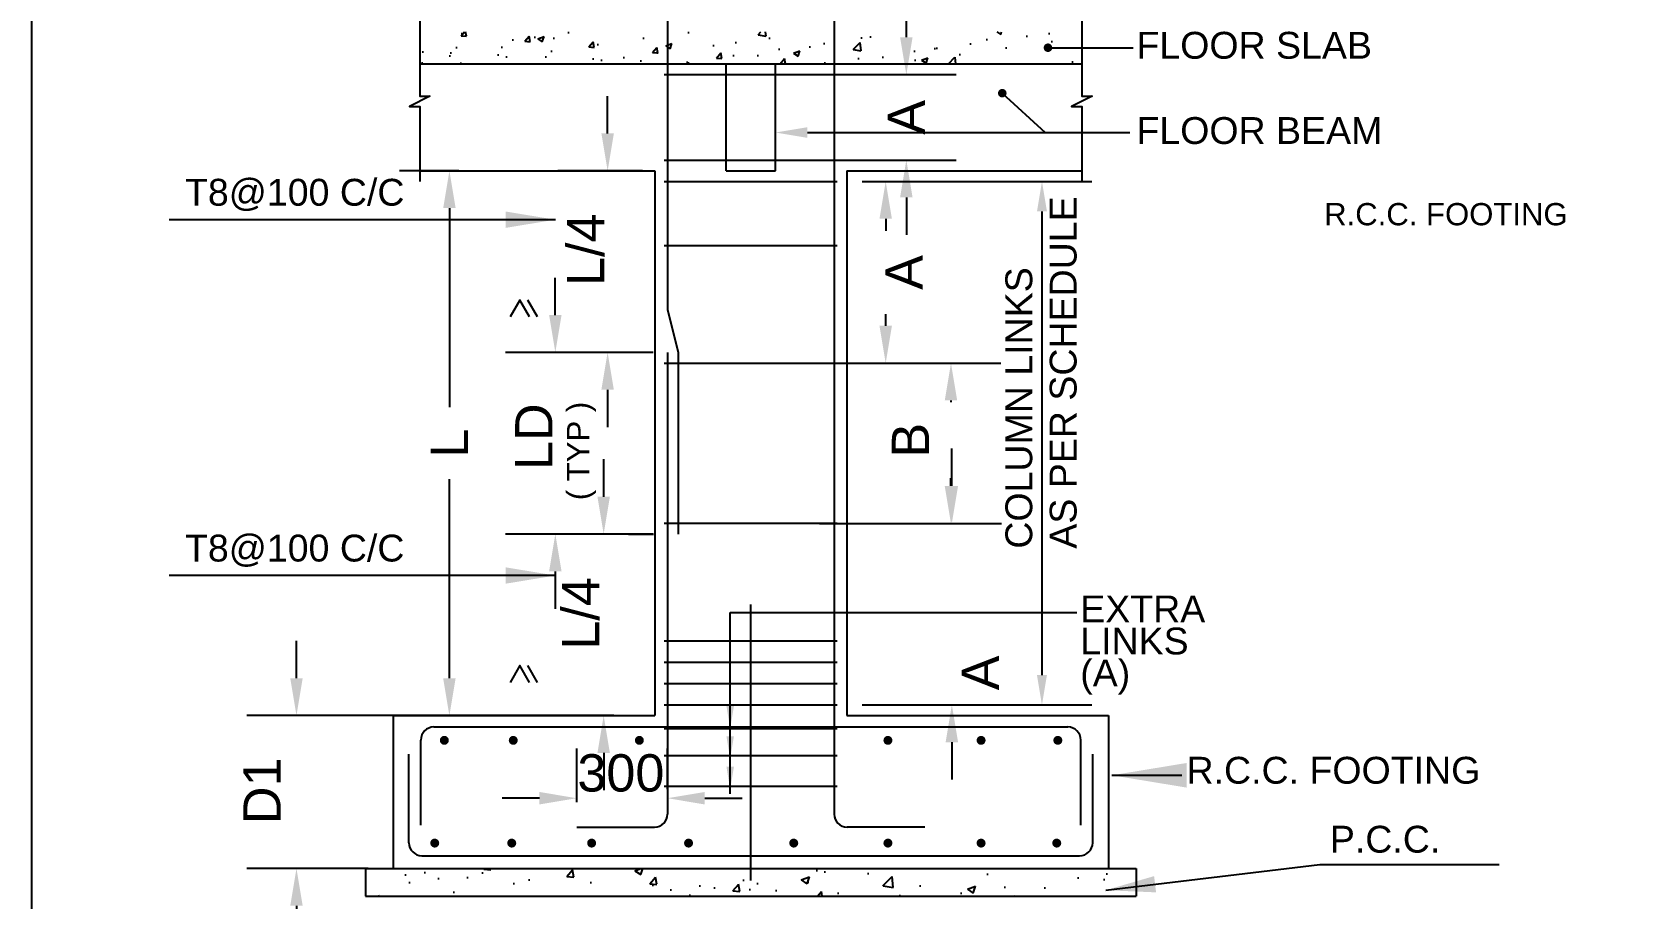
# Model space of a CAD drawing. Header units: metres. Extents: x 1689 to 2066, y 219 to 408.
# Drawn here: x 1780.94 to 1787.34, y 246.47 to 249.95 of the extents above; entities that cross this region are included whole.
import ezdxf
from ezdxf.enums import TextEntityAlignment as Align

# ---------------------------------------------------------------- set-up
doc = ezdxf.new("R2010")
doc.units = ezdxf.units.M
doc.header["$LTSCALE"] = 1.5
doc.linetypes.add('$DDT_AUDIT_GENERATED_(C)', pattern=[0])
for name, color, linetype, lineweight in [('COL', 4, 'Continuous', 25), ('DIM - GRID - STR', 140, 'Continuous', 15), ('FORMAT - STR', 7, 'Continuous', 25)]:
    doc.layers.add(name, color=color, linetype=linetype, lineweight=lineweight)
for name, color, linetype in [('S-CONC-REINF', 2, 'Continuous'), ('S-DIM', 2, 'Continuous'), ('S-HATCH', 1, 'Continuous'), ('S-LINKS', 4, 'Continuous'), ('S-MISC', 2, '$DDT_AUDIT_GENERATED_(C)'), ('S-REINF', 6, 'Continuous'), ('S-TXT', 3, 'Continuous'), ('Text', 31, 'Continuous'), ('TEXT BEAM STR', 60, 'Continuous')]:
    doc.layers.add(name, color=color, linetype=linetype)
doc.styles.add('PRADEEP - STR', font='swissel.ttf')
doc.styles.add('SC-COL1', font='SansSerif')
doc.styles.get("Standard").update_dxf_attribs({"font": 'arial.ttf', "height": 0.2})
doc.dimstyles.new('GRID DIM', dxfattribs={"dimtxt": 0.35, "dimasz": 0.1, "dimexe": 0.1, "dimexo": 0.1, "dimgap": 0.09, "dimtad": 0, "dimdec": 0, "dimlfac": 1000, "dimzin": 0, "dimdsep": 46, "dimtxsty": 'Standard', "dimblk": 'OBLIQUE', "dimcen": 0.09, "dimclrd": 73, "dimclre": 73, "dimclrt": 1, "dimadec": 0, "dimazin": 0, "dimtfac": 1, "dimtdec": 0, "dimtofl": 0, "dimtmove": 1, "dimatfit": 3, "dimfxl": 1.25, "dimtolj": 1, "dimtzin": 0, "dimlwd": -1, "dimlwe": -1, "dimarcsym": 0})
doc.dimstyles.new('ISO-25', dxfattribs={"dimtxt": 0.2, "dimasz": 0.2, "dimexe": 0.2, "dimexo": 0.2, "dimgap": 0.1, "dimtad": 1, "dimdec": 3, "dimdsep": 46, "dimtxsty": 'Standard', "dimblk": 'OBLIQUE', "dimcen": 0.2, "dimclrt": 256, "dimadec": 0, "dimazin": 0, "dimtfac": 1, "dimtdec": 3, "dimtmove": 0, "dimatfit": 3, "dimfxl": 1, "dimarcsym": 0})

# ---------------------------------------------------------------- blocks, each defined once
blk = doc.blocks.new('*D52')
at = {"layer": 'Defpoints', "color": 0, "transparency": 16777216}
for p in [(1783.9999, 249.7772), (1783.9999, 249.4339), (1784.4488, 249.4339)]:
    blk.add_point(p, dxfattribs=at)
at = {"layer": 'DIM - GRID - STR', "color": 2, "linetype": 'ByBlock', "lineweight": -2, "transparency": 16777216}
for p, q in [((1784.4488, 249.9272), (1784.4488, 250.0772)), ((1784.4488, 249.2839), (1784.4488, 249.1339))]:
    blk.add_line(p, q, dxfattribs=at)
at = {"layer": 'DIM - GRID - STR', "color": 1, "linetype": 'ByBlock', "lineweight": -2, "transparency": 16777216}
for p, q in [((1784.0999, 249.7772), (1784.6488, 249.7772)), ((1784.0999, 249.4339), (1784.6488, 249.4339))]:
    blk.add_line(p, q, dxfattribs=at)
at = {"layer": 'DIM - GRID - STR', "color": 2, "transparency": 16777216}
for points in [[(1784.4238, 249.9272), (1784.4738, 249.9272), (1784.4488, 249.7772)], [(1784.4238, 249.2839), (1784.4738, 249.2839), (1784.4488, 249.4339)]]:
    blk.add_solid(points, dxfattribs=at)
at = {"layer": 'DIM - GRID - STR', "color": 3, "transparency": 16777216, "insert": (1784.4488, 249.6056), "char_height": 0.15, "attachment_point": 5, "rotation": 90, "style": 'PRADEEP - STR'}
blk.add_mtext('\\A1;A', dxfattribs=at)
blk = doc.blocks.new('*D53')
at = {"layer": 'Defpoints', "color": 0, "transparency": 16777216}
for p in [(1783.0386, 248.6615), (1783.4892, 248.6615), (1783.5321, 247.932)]:
    blk.add_point(p, dxfattribs=at)
at = {"layer": 'DIM - GRID - STR', "color": 2, "linetype": 'ByBlock', "lineweight": -2, "transparency": 16777216}
for p, q in [((1783.0386, 248.8115), (1783.0386, 248.9615)), ((1783.0386, 247.782), (1783.0386, 247.632))]:
    blk.add_line(p, q, dxfattribs=at)
at = {"layer": 'DIM - GRID - STR', "color": 1, "linetype": 'ByBlock', "lineweight": -2, "transparency": 16777216}
for p, q in [((1783.3892, 248.6615), (1782.8386, 248.6615)), ((1783.4321, 247.932), (1782.8386, 247.932))]:
    blk.add_line(p, q, dxfattribs=at)
at = {"layer": 'DIM - GRID - STR', "color": 2, "transparency": 16777216}
for points in [[(1783.0136, 248.8115), (1783.0636, 248.8115), (1783.0386, 248.6615)], [(1783.0136, 247.782), (1783.0636, 247.782), (1783.0386, 247.932)]]:
    blk.add_solid(points, dxfattribs=at)
at = {"layer": 'DIM - GRID - STR', "color": 3, "transparency": 16777216, "insert": (1782.9521, 248.3227), "char_height": 0.15, "attachment_point": 5, "rotation": 90, "style": 'PRADEEP - STR'}
blk.add_mtext('\\A1;LD', dxfattribs=at)
blk = doc.blocks.new('*D54')
at = {"layer": 'Defpoints', "color": 0, "transparency": 16777216}
for p in [(1783.2328, 247.932), (1783.2328, 247.932), (1783.2031, 247.2025)]:
    blk.add_point(p, dxfattribs=at)
at = {"layer": 'DIM - GRID - STR', "color": 2, "linetype": 'ByBlock', "lineweight": -2, "transparency": 16777216}
for p, q in [((1783.2328, 248.082), (1783.2328, 248.232)), ((1783.2328, 247.0525), (1783.2328, 246.9025))]:
    blk.add_line(p, q, dxfattribs=at)
at = {"layer": 'DIM - GRID - STR', "color": 1, "linetype": 'ByBlock', "lineweight": -2, "transparency": 16777216}
for p, q in [((1783.3328, 247.932), (1783.4328, 247.932)), ((1783.3031, 247.2025), (1783.4328, 247.2025))]:
    blk.add_line(p, q, dxfattribs=at)
at = {"layer": 'DIM - GRID - STR', "color": 2, "transparency": 16777216}
for points in [[(1783.2078, 248.082), (1783.2578, 248.082), (1783.2328, 247.932)], [(1783.2078, 247.0525), (1783.2578, 247.0525), (1783.2328, 247.2025)]]:
    blk.add_solid(points, dxfattribs=at)
at = {"layer": 'DIM - GRID - STR', "color": 3, "transparency": 16777216, "insert": (1783.1408, 247.6128), "char_height": 0.15, "attachment_point": 5, "rotation": 90, "style": 'PRADEEP - STR'}
blk.add_mtext('\\A1;L/4', dxfattribs=at)
blk = doc.blocks.new('*D55')
at = {"layer": 'Defpoints', "color": 0, "transparency": 16777216}
for p in [(1781.9986, 247.2025), (1783.3734, 247.2025), (1782.3872, 246.5889)]:
    blk.add_point(p, dxfattribs=at)
at = {"layer": 'DIM - GRID - STR', "color": 2, "linetype": 'ByBlock', "lineweight": -2, "transparency": 16777216}
for p, q in [((1781.9986, 247.3525), (1781.9986, 247.5025)), ((1781.9986, 246.4389), (1781.9986, 246.2889))]:
    blk.add_line(p, q, dxfattribs=at)
at = {"layer": 'DIM - GRID - STR', "color": 1, "linetype": 'ByBlock', "lineweight": -2, "transparency": 16777216}
for p, q in [((1783.2734, 247.2025), (1781.7986, 247.2025)), ((1782.2872, 246.5889), (1781.7986, 246.5889))]:
    blk.add_line(p, q, dxfattribs=at)
at = {"layer": 'DIM - GRID - STR', "color": 2, "transparency": 16777216}
for points in [[(1781.9736, 247.3525), (1782.0236, 247.3525), (1781.9986, 247.2025)], [(1781.9736, 246.4389), (1782.0236, 246.4389), (1781.9986, 246.5889)]]:
    blk.add_solid(points, dxfattribs=at)
at = {"layer": 'DIM - GRID - STR', "color": 3, "transparency": 16777216, "insert": (1781.8601, 246.9006), "char_height": 0.15, "attachment_point": 5, "rotation": 90, "style": 'PRADEEP - STR'}
blk.add_mtext('\\A1;D1', dxfattribs=at)
blk = doc.blocks.new('*D56')
at = {"layer": 'Defpoints', "color": 0, "transparency": 16777216}
for p in [(1784.2101, 247.9749), (1784.2101, 247.2454), (1784.6317, 247.2454)]:
    blk.add_point(p, dxfattribs=at)
at = {"layer": 'DIM - GRID - STR', "color": 2, "linetype": 'ByBlock', "lineweight": -2, "transparency": 16777216}
for p, q in [((1784.6317, 248.1249), (1784.6317, 248.2749)), ((1784.6317, 247.0954), (1784.6317, 246.9454))]:
    blk.add_line(p, q, dxfattribs=at)
at = {"layer": 'DIM - GRID - STR', "color": 1, "linetype": 'ByBlock', "lineweight": -2, "transparency": 16777216}
for p, q in [((1784.3101, 247.9749), (1784.8317, 247.9749)), ((1784.3101, 247.2454), (1784.8317, 247.2454))]:
    blk.add_line(p, q, dxfattribs=at)
at = {"layer": 'DIM - GRID - STR', "color": 2, "transparency": 16777216}
for points in [[(1784.6067, 248.1249), (1784.6567, 248.1249), (1784.6317, 247.9749)], [(1784.6067, 247.0954), (1784.6567, 247.0954), (1784.6317, 247.2454)]]:
    blk.add_solid(points, dxfattribs=at)
at = {"layer": 'DIM - GRID - STR', "color": 3, "transparency": 16777216, "insert": (1784.7464, 247.3741), "char_height": 0.15, "attachment_point": 5, "rotation": 90, "style": 'PRADEEP - STR'}
blk.add_mtext('\\A1;A', dxfattribs=at)
blk = doc.blocks.new('*D57')
at = {"layer": 'Defpoints', "color": 0, "transparency": 16777216}
for p in [(1783.9999, 248.6186), (1784.6281, 248.6186), (1783.9999, 247.9749)]:
    blk.add_point(p, dxfattribs=at)
at = {"layer": 'DIM - GRID - STR', "color": 1, "linetype": 'ByBlock', "lineweight": -2, "transparency": 16777216}
for p, q in [((1784.0999, 248.6186), (1784.8281, 248.6186)), ((1784.0999, 247.9749), (1784.8281, 247.9749))]:
    blk.add_line(p, q, dxfattribs=at)
at = {"layer": 'DIM - GRID - STR', "color": 2, "linetype": 'ByBlock', "lineweight": -2, "transparency": 16777216}
for p, q in [((1784.6281, 248.4686), (1784.6281, 248.4616)), ((1784.6281, 248.1249), (1784.6281, 248.1559))]:
    blk.add_line(p, q, dxfattribs=at)
at = {"layer": 'DIM - GRID - STR', "color": 2, "transparency": 16777216}
for points in [[(1784.6031, 248.4686), (1784.6531, 248.4686), (1784.6281, 248.6186)], [(1784.6031, 248.1249), (1784.6531, 248.1249), (1784.6281, 247.9749)]]:
    blk.add_solid(points, dxfattribs=at)
at = {"layer": 'DIM - GRID - STR', "color": 3, "transparency": 16777216, "insert": (1784.4653, 248.3087), "char_height": 0.15, "attachment_point": 5, "rotation": 90, "style": 'PRADEEP - STR'}
blk.add_mtext('\\A1;B', dxfattribs=at)
blk = doc.blocks.new('*D58')
at = {"layer": 'Defpoints', "color": 0, "transparency": 16777216}
for p in [(1784.1715, 249.3481), (1784.1715, 247.2454), (1784.9937, 247.2454)]:
    blk.add_point(p, dxfattribs=at)
at = {"layer": 'DIM - GRID - STR', "color": 1, "linetype": 'ByBlock', "lineweight": -2, "transparency": 16777216}
for p, q in [((1784.2715, 249.3481), (1785.1937, 249.3481)), ((1784.2715, 247.2454), (1785.1937, 247.2454))]:
    blk.add_line(p, q, dxfattribs=at)
at = {"layer": 'DIM - GRID - STR', "color": 2, "linetype": 'ByBlock', "lineweight": -2, "transparency": 16777216}
blk.add_line((1784.9937, 249.2281), (1784.9937, 247.3654), dxfattribs=at)
at = {"layer": 'DIM - GRID - STR', "color": 2, "transparency": 16777216}
for points in [[(1784.9737, 249.2281), (1785.0137, 249.2281), (1784.9937, 249.3481)], [(1784.9737, 247.3654), (1785.0137, 247.3654), (1784.9937, 247.2454)]]:
    blk.add_solid(points, dxfattribs=at)
blk = doc.blocks.new('*D59')
at = {"layer": 'Defpoints', "color": 0, "transparency": 16777216}
for p in [(1782.7511, 249.391), (1782.5409, 247.2025), (1782.613, 247.2025)]:
    blk.add_point(p, dxfattribs=at)
at = {"layer": 'DIM - GRID - STR', "color": 1, "linetype": 'ByBlock', "lineweight": -2, "transparency": 16777216}
for p, q in [((1782.6511, 249.391), (1782.413, 249.391)), ((1782.6409, 247.2025), (1782.813, 247.2025))]:
    blk.add_line(p, q, dxfattribs=at)
at = {"layer": 'DIM - GRID - STR', "color": 2, "linetype": 'ByBlock', "lineweight": -2, "transparency": 16777216}
for p, q in [((1782.613, 249.241), (1782.613, 248.4414)), ((1782.613, 247.3525), (1782.613, 248.1521))]:
    blk.add_line(p, q, dxfattribs=at)
at = {"layer": 'DIM - GRID - STR', "color": 2, "transparency": 16777216}
for points in [[(1782.588, 249.241), (1782.638, 249.241), (1782.613, 249.391)], [(1782.588, 247.3525), (1782.638, 247.3525), (1782.613, 247.2025)]]:
    blk.add_solid(points, dxfattribs=at)
at = {"layer": 'DIM - GRID - STR', "color": 3, "transparency": 16777216, "insert": (1782.613, 248.2968), "char_height": 0.15, "attachment_point": 5, "rotation": 90, "style": 'PRADEEP - STR'}
blk.add_mtext('\\A1;L', dxfattribs=at)
blk = doc.blocks.new('*D60')
at = {"layer": 'Defpoints', "color": 0, "transparency": 16777216}
for p in [(1783.2487, 249.391), (1783.4892, 249.391), (1783.5321, 248.6615)]:
    blk.add_point(p, dxfattribs=at)
at = {"layer": 'DIM - GRID - STR', "color": 2, "linetype": 'ByBlock', "lineweight": -2, "transparency": 16777216}
for p, q in [((1783.2487, 249.541), (1783.2487, 249.691)), ((1783.2487, 248.5115), (1783.2487, 248.3615))]:
    blk.add_line(p, q, dxfattribs=at)
at = {"layer": 'DIM - GRID - STR', "color": 1, "linetype": 'ByBlock', "lineweight": -2, "transparency": 16777216}
for p, q in [((1783.3892, 249.391), (1783.0487, 249.391)), ((1783.4321, 248.6615), (1783.0487, 248.6615))]:
    blk.add_line(p, q, dxfattribs=at)
at = {"layer": 'DIM - GRID - STR', "color": 2, "transparency": 16777216}
for points in [[(1783.2237, 249.541), (1783.2737, 249.541), (1783.2487, 249.391)], [(1783.2237, 248.5115), (1783.2737, 248.5115), (1783.2487, 248.6615)]]:
    blk.add_solid(points, dxfattribs=at)
at = {"layer": 'DIM - GRID - STR', "color": 3, "transparency": 16777216, "insert": (1783.1613, 249.0736), "char_height": 0.15, "attachment_point": 5, "rotation": 90, "style": 'PRADEEP - STR'}
blk.add_mtext('\\A1;L/4', dxfattribs=at)
blk = doc.blocks.new('_Oblique')
at = {"color": 0, "linetype": 'ByBlock', "lineweight": -2}
blk.add_line((-0.5, -0.5), (0.5, 0.5), dxfattribs=at)
blk = doc.blocks.new('*D33')
at = {"layer": 'Defpoints', "color": 0, "transparency": 16777216}
for p in [(1784.2101, 249.3481), (1784.2101, 248.6186), (1784.3659, 248.6186)]:
    blk.add_point(p, dxfattribs=at)
at = {"layer": 'DIM - GRID - STR', "color": 1, "linetype": 'ByBlock', "lineweight": -2, "transparency": 16777216}
for p, q in [((1784.3101, 249.3481), (1784.5659, 249.3481)), ((1784.3101, 248.6186), (1784.5659, 248.6186))]:
    blk.add_line(p, q, dxfattribs=at)
at = {"layer": 'DIM - GRID - STR', "color": 2, "linetype": 'ByBlock', "lineweight": -2, "transparency": 16777216}
for p, q in [((1784.3659, 249.1981), (1784.3659, 249.15)), ((1784.3659, 248.7686), (1784.3659, 248.8153))]:
    blk.add_line(p, q, dxfattribs=at)
at = {"layer": 'DIM - GRID - STR', "color": 2, "transparency": 16777216}
for points in [[(1784.3409, 249.1981), (1784.3909, 249.1981), (1784.3659, 249.3481)], [(1784.3409, 248.7686), (1784.3909, 248.7686), (1784.3659, 248.6186)]]:
    blk.add_solid(points, dxfattribs=at)
at = {"layer": 'DIM - GRID - STR', "color": 3, "transparency": 16777216, "insert": (1784.4396, 248.9827), "char_height": 0.15, "attachment_point": 5, "rotation": 90, "style": 'PRADEEP - STR'}
blk.add_mtext('\\A1;A', dxfattribs=at)
blk = doc.blocks.new('*D66')
at = {"layer": 'Defpoints', "color": 0, "transparency": 16777216}
for p in [(1783.4892, 246.8708), (1783.4892, 246.807), (1783.1249, 246.7547)]:
    blk.add_point(p, dxfattribs=at)
at = {"layer": 'DIM - GRID - STR', "color": 1, "linetype": 'ByBlock', "lineweight": -2, "transparency": 16777216}
for p, q in [((1783.1249, 246.8547), (1783.1249, 247.0708)), ((1783.4892, 246.907), (1783.4892, 247.0708))]:
    blk.add_line(p, q, dxfattribs=at)
at = {"layer": 'DIM - GRID - STR', "color": 2, "linetype": 'ByBlock', "lineweight": -2, "transparency": 16777216}
for p, q in [((1782.9749, 246.8708), (1782.8249, 246.8708)), ((1783.6392, 246.8708), (1783.7892, 246.8708))]:
    blk.add_line(p, q, dxfattribs=at)
at = {"layer": 'DIM - GRID - STR', "color": 2, "transparency": 16777216}
for points in [[(1782.9749, 246.8958), (1782.9749, 246.8458), (1783.1249, 246.8708)], [(1783.6392, 246.8958), (1783.6392, 246.8458), (1783.4892, 246.8708)]]:
    blk.add_solid(points, dxfattribs=at)
at = {"layer": 'DIM - GRID - STR', "color": 3, "transparency": 16777216, "insert": (1783.3019, 246.9715), "char_height": 0.15, "attachment_point": 5, "style": 'PRADEEP - STR'}
blk.add_mtext('\\A1;300', dxfattribs=at)

msp = doc.modelspace()

# ---------------------------------------------------------------- hatches: boundary and pattern name
at = {"layer": 'S-HATCH'}
h = msp.add_hatch(dxfattribs=at)
h.set_pattern_fill('AR-CONC', color=256, scale=0.03576, style=0)
h.set_pattern_definition([(50, (1824.81474, 155.47292), (0.2564913, -0.0224401), [0.0268199, -0.29501894]), (355, (1824.81474, 155.47292), (-0.0496173, 0.26898294), [0.0214559, -0.23601515]), (100.4514, (1824.83612, 155.47105), (0.2068742, 0.2465427), [0.0227934, -0.2507275]), (46.1842, (1824.81474, 155.54444), (0.381644, -0.0591894), [0.0402299, -0.4425284]), (96.6356, (1824.84654, 155.5395), (0.3342342, 0.3483433), [0.0341901, -0.3760912]), (351.1842, (1824.81474, 155.54444), (0.3342339, 0.3483436), [0.0321839, -0.3540227]), (21, (1824.8505, 155.52656), (0.2134532, -0.143976), [0.0268199, -0.29501894]), (326, (1824.8505, 155.52656), (0.08700925, 0.2593127), [0.0214559, -0.23601515]), (71.4514, (1824.8683, 155.51457), (0.30046253, 0.1153365), [0.0227934, -0.2507275]), (37.5, (1824.81474, 155.47292), (0.00434835, 0.11904241), [0, -0.23315436, 0, -0.23959114, 0, -0.23690915]), (7.5, (1824.81474, 155.47292), (0.09407333, 0.14104112), [0, -0.1366027, 0, -0.22779038, 0, -0.09029367]), (327.5, (1824.735, 155.47292), (0.19089422, -0.00806559), [0, -0.08939968, 0, -0.278927, 0, -0.37011467]), (317.5, (1824.69924, 155.47292), (0.20854662, 0.0357974), [0, -0.11621958, 0, -0.18523613, 0, -0.26283505])])
h.paths.add_polyline_path([(1785.1542, 249.82012), (1785.1542, 249.88535), (1785.02647, 249.88535, -1), (1785.0093, 249.88535, -1), (1785.02647, 249.88535), (1785.1542, 249.88535), (1785.1542, 249.94886), (1784.15865, 249.94886), (1784.15865, 249.82012)])
h.paths.add_polyline_path([(1784.15865, 249.82012), (1784.15865, 249.94886), (1783.48922, 249.94886), (1783.48922, 249.82012)])
h.paths.add_polyline_path([(1783.48922, 249.82012), (1783.48922, 249.94886), (1782.49367, 249.94886), (1782.49367, 249.82012)])
h = msp.add_hatch(dxfattribs=at)
h.set_pattern_fill('AR-CONC', color=256, scale=0.046488, style=0)
h.set_pattern_definition([(50, (1837.11198, 127.95405), (0.3334387, -0.0291721), [0.0348659, -0.3835246]), (355, (1837.112, 127.95405), (-0.0645025, 0.3496778), [0.0278927, -0.3068197]), (100.4514, (1837.13977, 127.95162), (0.2689365, 0.3205055), [0.0296314, -0.3259458]), (46.1842, (1837.112, 128.04703), (0.4961372, -0.0769462), [0.0522988, -0.575287]), (96.6356, (1837.15333, 128.0406), (0.4345044, 0.4528463), [0.0444472, -0.4889186]), (351.1842, (1837.112, 128.04703), (0.434504, 0.4528466), [0.041839, -0.4602295]), (21, (1837.15847, 128.02378), (0.27748915, -0.1871688), [0.0348659, -0.3835246]), (326, (1837.15847, 128.02378), (0.113112, 0.3371065), [0.0278927, -0.3068197]), (71.4514, (1837.1816, 128.0082), (0.3906013, 0.1499374), [0.0296314, -0.3259458]), (37.5, (1837.11198, 127.95405), (0.00565285, 0.15475514), [0, -0.30310067, 0, -0.31146848, 0, -0.3079819]), (7.5, (1837.11198, 127.95405), (0.12229533, 0.18335346), [0, -0.17758352, 0, -0.2961275, 0, -0.11738178]), (327.5, (1837.00832, 127.95405), (0.24816248, -0.01048527), [0, -0.11621958, 0, -0.3626051, 0, -0.48114907]), (317.5, (1836.96183, 127.95405), (0.2711106, 0.04653664), [0, -0.15108546, 0, -0.24080697, 0, -0.34168557])])
h.paths.add_polyline_path([(1783.82393, 246.58886), (1783.82393, 246.47729), (1785.3722, 246.47729), (1785.3722, 246.58886)])
h.paths.add_polyline_path([(1782.27567, 246.58886), (1782.27567, 246.47729), (1783.82393, 246.47729), (1783.82393, 246.58886)])

# ---------------------------------------------------------------- linework, layer by layer
at = {"layer": 'FORMAT - STR'}
msp.add_lwpolyline([(1801.93558, 256.28252), (1801.93558, 241.43252), (1780.93558, 241.43252), (1780.93558, 256.28252)], close=True, dxfattribs=at)
msp.add_lwpolyline([(1801.93558, 256.28252), (1801.93558, 241.43252), (1780.93558, 241.43252), (1780.93558, 256.28252)], close=True, dxfattribs=at)
at = {"layer": 'S-CONC-REINF'}
for p, q in [((1782.49367, 249.82012, 0), (1785.1542, 249.82012, 0)), ((1783.72524, 249.39101, 0), (1783.72524, 249.82012, 0)), ((1783.92263, 249.39101, 0), (1783.92263, 249.82012, 0)), ((1782.49367, 249.39101, 0), (1783.43773, 249.39101, 0)), ((1783.43773, 249.39101, 0), (1783.43773, 247.2025, 0)), ((1783.72524, 249.39101, 0), (1783.92263, 249.39101, 0)), ((1784.21014, 249.39101, 0), (1785.1542, 249.39101, 0)), ((1784.21014, 249.39101, 0), (1784.21014, 247.2025, 0)), ((1782.38724, 247.2025, 0), (1783.43773, 247.2025, 0)), ((1782.38724, 247.2025, 0), (1782.38724, 246.58886, 0)), ((1784.21014, 247.2025, 0), (1785.26063, 247.2025, 0)), ((1785.26063, 247.2025, 0), (1785.26063, 246.58886, 0)), ((1782.27567, 246.58886, 0), (1785.3722, 246.58886, 0)), ((1782.27567, 246.58886, 0), (1782.27567, 246.47729, 0)), ((1785.3722, 246.58886, 0), (1785.3722, 246.47729, 0)), ((1782.27567, 246.47729, 0), (1785.3722, 246.47729, 0))]:
    msp.add_line(p, q, dxfattribs=at)
at = {"layer": 'S-DIM'}
for p, q in [((1785.01789, 249.88535, 0), (1785.36018, 249.88535, 0)), ((1784.05137, 249.54463, 0), (1785.00708, 249.54463, 0))]:
    msp.add_line(p, q, dxfattribs=at)
at = {"layer": 'S-DIM', "color": 2}
for p, q in [((1784.83422, 249.70264, 0), (1785.00708, 249.54463, 0)), ((1783.74107, 246.88902, 0), (1783.74107, 247.61741, 0)), ((1783.74107, 247.61741, 0), (1785.13436, 247.61741, 0))]:
    msp.add_line(p, q, dxfattribs=at)
at = {"layer": 'S-DIM'}
msp.add_solid([(1784.05137, 249.52317, 0), (1784.05137, 249.56609, 0), (1783.92263, 249.54463, 0)], dxfattribs=at)
at = {"layer": 'S-DIM', "color": 2}
for points in [[(1783.75609, 247.24112, 0), (1783.72605, 247.24112, 0), (1783.74107, 247.15101, 0)], [(1783.75609, 247.11961, 0), (1783.72605, 247.11961, 0), (1783.74107, 247.02949, 0)], [(1783.75609, 246.99714, 0), (1783.72605, 246.99714, 0), (1783.74107, 246.90702, 0)]]:
    msp.add_solid(points, dxfattribs=at)
at = {"layer": 'S-LINKS'}
for p, q in [((1783.47635, 249.77721, 0), (1784.17152, 249.77721, 0)), ((1783.47635, 249.43392, 0), (1784.17152, 249.43392, 0)), ((1783.47635, 249.34809, 0), (1784.17152, 249.34809, 0)), ((1783.47635, 249.09062, 0), (1784.17152, 249.09062, 0)), ((1783.47635, 248.61859, 0), (1784.17152, 248.61859, 0)), ((1783.47635, 247.97492, 0), (1784.17152, 247.97492, 0)), ((1783.47635, 247.50289, 0), (1784.17152, 247.50289, 0)), ((1783.47635, 247.41706, 0), (1784.17152, 247.41706, 0)), ((1783.47635, 247.33124, 0), (1784.17152, 247.33124, 0)), ((1783.47635, 247.24541, 0), (1784.17152, 247.24541, 0)), ((1783.47635, 247.15101, 0), (1784.17152, 247.15101, 0)), ((1783.47635, 247.04204, 0), (1784.17152, 247.04204, 0)), ((1783.47635, 246.91957, 0), (1784.17152, 246.91957, 0))]:
    msp.add_line(p, q, dxfattribs=at)
at = {"layer": 'S-MISC'}
for p, q in [((1785.00708, 249.54463, 0), (1785.34645, 249.54463, 0)), ((1783.82393, 246.54023, 0), (1783.82393, 247.6491, 0))]:
    msp.add_line(p, q, dxfattribs=at)
at = {"layer": 'S-MISC', "elevation": 0}
for points in [[(1782.49367, 249.99177), (1782.49367, 249.69053), (1782.53486, 249.69053), (1782.45247, 249.64934), (1782.49367, 249.64934), (1782.49367, 249.34809)], [(1785.1542, 249.99177), (1785.1542, 249.69053), (1785.1954, 249.69053), (1785.11301, 249.64934), (1785.1542, 249.64934), (1785.1542, 249.34809)]]:
    msp.add_lwpolyline(points, dxfattribs=at)
at = {"layer": 'S-REINF', "color": 5}
for p, q in [((1783.48922, 252.69951, 0), (1783.48922, 248.83315, 0)), ((1784.15865, 251.45078, 0), (1784.15865, 246.80698, 0)), ((1783.48922, 248.83315, 0), (1783.53213, 248.66151, 0)), ((1783.48922, 248.66151, 0), (1783.48922, 246.80698, 0)), ((1783.53213, 248.66151, 0), (1783.53213, 247.932, 0)), ((1782.55048, 247.15694, 0), (1785.09739, 247.15694, 0)), ((1782.4504, 246.69188, 0), (1782.4504, 247.04787, 0)), ((1782.49814, 246.76196, 0), (1782.49814, 247.1046, 0)), ((1785.14972, 246.76196, 0), (1785.14972, 247.1046, 0)), ((1785.19746, 246.69188, 0), (1785.19746, 247.04787, 0)), ((1783.12494, 246.75465, 0), (1783.43689, 246.75465, 0)), ((1784.52293, 246.75465, 0), (1784.21098, 246.75465, 0)), ((1782.50274, 246.63954, 0), (1785.14513, 246.63954, 0))]:
    msp.add_line(p, q, dxfattribs=at)
at = {"layer": 'S-REINF', "color": 5, "elevation": 0}
for points, const_width in [([(1785.0093, 249.88535, 1), (1785.02647, 249.88535, 1)], 0.01716), ([(1784.82564, 249.70264, 1), (1784.8428, 249.70264, 1)], 0.01716), ([(1782.6016, 247.10325, -1), (1782.58372, 247.10325, -1)], 0.01788), ([(1782.87856, 247.10325, -1), (1782.86068, 247.10325, -1)], 0.01788), ([(1783.38517, 247.10325, -1), (1783.36729, 247.10325, -1)], 0.01788), ([(1784.3838, 247.10325, -1), (1784.36592, 247.10325, -1)], 0.01788), ([(1784.75808, 247.10325, -1), (1784.7402, 247.10325, -1)], 0.01788), ([(1785.06648, 247.10325, -1), (1785.0486, 247.10325, -1)], 0.01788), ([(1782.56303, 246.69052, -1), (1782.54515, 246.69052, -1)], 0.01788), ([(1782.87244, 246.69052, -1), (1782.85456, 246.69052, -1)], 0.01788), ([(1783.19337, 246.69052, -1), (1783.17549, 246.69052, -1)], 0.01788), ([(1783.58282, 246.69052, -1), (1783.56494, 246.69052, -1)], 0.01788), ([(1784.00537, 246.69052, -1), (1783.98749, 246.69052, -1)], 0.01788), ([(1784.3838, 246.69052, -1), (1784.36592, 246.69052, -1)], 0.01788), ([(1784.75808, 246.69052, -1), (1784.7402, 246.69052, -1)], 0.01788), ([(1785.06201, 246.69052, -1), (1785.04413, 246.69052, -1)], 0.01788)]:
    msp.add_lwpolyline(points, format="xyb", close=True, dxfattribs=dict(at, const_width=const_width))
at = {"layer": 'S-REINF', "color": 5}
for centre, start, end in [((1782.55048, 247.1046, 0), 90, 180), ((1785.09739, 247.1046, 0), 0, 90), ((1783.43689, 246.80698, 0), 270, 0), ((1784.21098, 246.80698, 0), 180, 270), ((1782.50274, 246.69188, 0), 180, 270), ((1785.14513, 246.69188, 0), 270, 0)]:
    msp.add_arc(centre, 0.05233, start, end, dxfattribs=at)
at = {"layer": 'S-TXT'}
for p, q in [((1782.9665, 248.80416, 0), (1782.92749, 248.87173, 0)), ((1782.9665, 247.33602, 0), (1782.92749, 247.40359, 0))]:
    msp.add_line(p, q, dxfattribs=at)
at = {"layer": 'S-TXT', "elevation": 0}
for points in [[(1782.93475, 248.80416), (1782.89573, 248.87173), (1782.85672, 248.80416)], [(1782.93475, 247.33602), (1782.89573, 247.40359), (1782.85672, 247.33602)]]:
    msp.add_lwpolyline(points, dxfattribs=at)

# ---------------------------------------------------------------- texts
at = {"layer": 'DIM - GRID - STR', "color": 3, "style": 'PRADEEP - STR'}
msp.add_text('( TYP )', height=0.0894, rotation=90, dxfattribs=at).set_placement((1783.17476, 248.06774, 0))
at = {"layer": 'S-TXT', "style": 'PRADEEP - STR'}
msp.add_text('R.C.C. FOOTING', height=0.0893997, dxfattribs=at).set_placement((1786.12747, 249.17205, 0))
at = {"layer": 'Text', "style": 'SC-COL1'}
for s, p in [('FLOOR SLAB', (1785.37329, 249.84114, 0)), ('FLOOR BEAM', (1785.37329, 249.49871, 0)), ('EXTRA', (1785.14748, 247.57713, 0)), ('LINKS', (1785.14748, 247.44839, 0)), ('(A)', (1785.14748, 247.31966, 0)), ('R.C.C. FOOTING', (1785.57447, 246.92917, 0)), ('P.C.C.', (1786.1504, 246.65221, 0))]:
    msp.add_text(s, height=0.10788, dxfattribs=at).set_placement(p)
for p in [(1781.99159, 249.30468), (1781.99159, 247.87548)]:
    msp.add_text('T8@100 C/C', height=0.10788, dxfattribs=at).set_placement(p, align=Align.MIDDLE_CENTER)
for s, p in [('AS PER SCHEDULE', (1785.1328, 247.87303, 0)), ('COLUMN LINKS', (1784.95467, 247.87303, 0))]:
    msp.add_text(s, height=0.10788, rotation=90, dxfattribs=at).set_placement(p)

# ---------------------------------------------------------------- dimensions: what is measured, and where the dimension line sits
at = {"layer": 'DIM - GRID - STR', "color": 3}
for base, p1, p2, text, override, picture, middle in [((1784.44884, 249.43392, 0), (1783.99987, 249.77721, 0), (1783.99987, 249.43392, 0), 'A', {"dimtxt": 0.15, "dimasz": 0.15, "dimexe": 0.2, "dimtxsty": 'PRADEEP - STR', "dimsah": 1, "dimclrd": 2, "dimclre": 1, "dimclrt": 3, "dimfxl": 100, "dimlwd": 65534, "dimlwe": 65534}, '*D52', (1784.44884, 249.60557, 0)), ((1782.61296, 247.2025, 0), (1782.75114, 249.39101, 0), (1782.54087, 247.2025, 0), 'L', {"dimtxt": 0.15, "dimasz": 0.15, "dimexe": 0.2, "dimtxsty": 'PRADEEP - STR', "dimsah": 1, "dimclrd": 2, "dimclre": 1, "dimclrt": 3, "dimfxl": 100, "dimlwd": 65534, "dimlwe": 65534}, '*D59', (1782.61296, 248.29675, 0)), ((1784.99371, 247.24541, 0), (1784.17152, 249.34809, 0), (1784.17152, 247.24541, 0), ' ', {"dimtxt": 0.15, "dimasz": 0.12, "dimexe": 0.2, "dimtxsty": 'PRADEEP - STR', "dimsah": 1, "dimclrd": 2, "dimclre": 1, "dimclrt": 3, "dimfxl": 100, "dimlwd": 65534, "dimlwe": 65534}, '*D58', (1784.99371, 248.29675, 0))]:
    dim = msp.add_linear_dim(base=base, p1=p1, p2=p2, angle=90, text=text, dimstyle='GRID DIM', override=override, dxfattribs=at)
    dim.commit()
    dim.dimension.update_dxf_attribs({"geometry": picture, "text_midpoint": middle})
for base, p1, p2, text, picture, middle in [((1783.24871, 249.39101, 0), (1783.53213, 248.66151, 0), (1783.48922, 249.39101, 0), 'L/4', '*D60', (1783.16126, 249.07363, 0)), ((1784.36587, 248.61859, 0), (1784.21014, 249.34809, 0), (1784.21014, 248.61859, 0), 'A', '*D33', (1784.43963, 248.98266, 0)), ((1783.03865, 248.66151, 0), (1783.53213, 247.932, 0), (1783.48922, 248.66151, 0), 'LD', '*D53', (1782.95208, 248.32272, 0)), ((1784.6281, 248.61859, 0), (1783.99987, 247.97492, 0), (1783.99987, 248.61859, 0), 'B', '*D57', (1784.4653, 248.30874, 0)), ((1784.63171, 247.24541, 0), (1784.21014, 247.97492, 0), (1784.21014, 247.24541, 0), 'A', '*D56', (1784.74641, 247.37415, 0)), ((1783.23278, 247.932, 0), (1783.20306, 247.2025, 0), (1783.23278, 247.932, 0), 'L/4', '*D54', (1783.14075, 247.61276, 0)), ((1781.99865, 247.2025, 0), (1782.38724, 246.58886, 0), (1783.37336, 247.2025, 0), 'D1', '*D55', (1781.86013, 246.90059, 0))]:
    dim = msp.add_linear_dim(base=base, p1=p1, p2=p2, angle=90, text=text, dimstyle='GRID DIM', override={"dimtxt": 0.15, "dimasz": 0.15, "dimexe": 0.2, "dimtxsty": 'PRADEEP - STR', "dimsah": 1, "dimclrd": 2, "dimclre": 1, "dimclrt": 3, "dimfxl": 100, "dimlwd": 65534, "dimlwe": 65534}, dxfattribs=at)
    dim.commit()
    dim.dimension.update_dxf_attribs({"geometry": picture, "text_midpoint": middle, "dimtype": 128})
dim = msp.add_linear_dim(base=(1783.48922, 246.87082, 0), p1=(1783.12494, 246.75465, 0), p2=(1783.48922, 246.80698, 0), text='300', dimstyle='GRID DIM', override={"dimtxt": 0.15, "dimasz": 0.15, "dimexe": 0.2, "dimtxsty": 'PRADEEP - STR', "dimsah": 1, "dimclrd": 2, "dimclre": 1, "dimclrt": 3, "dimfxl": 100, "dimlwd": 65534, "dimlwe": 65534}, dxfattribs=at)
dim.commit()
dim.dimension.update_dxf_attribs({"geometry": '*D66', "text_midpoint": (1783.30191, 246.97148, 0), "dimtype": 128})

# ---------------------------------------------------------------- leaders
at = {"layer": 'COL'}
msp.add_leader([(1785.24966, 246.50133), (1786.11023, 246.60497), (1786.83099, 246.60497)], dimstyle='ISO-25', override={"dimgap": 0.1, "dimtad": 0, "dimfxl": 0.18, "dimfxlon": 1}, dxfattribs=at)
at = {"layer": 'S-DIM'}
msp.add_leader([(1785.27444, 246.96291, 0), (1785.55513, 246.96291, 0)], dimstyle='GRID DIM', override={"dimasz": 0.3, "dimfxl": 100}, dxfattribs=at)
at = {"layer": 'TEXT BEAM STR'}
for points in [[(1783.03865, 249.19452), (1781.48652, 249.19452)], [(1783.03865, 247.76532), (1781.48652, 247.76532)]]:
    msp.add_leader(points, dimstyle='ISO-25', override={"dimfxl": 1.25, "dimfxlon": 1}, dxfattribs=at)

doc.saveas('drawing.dxf')
